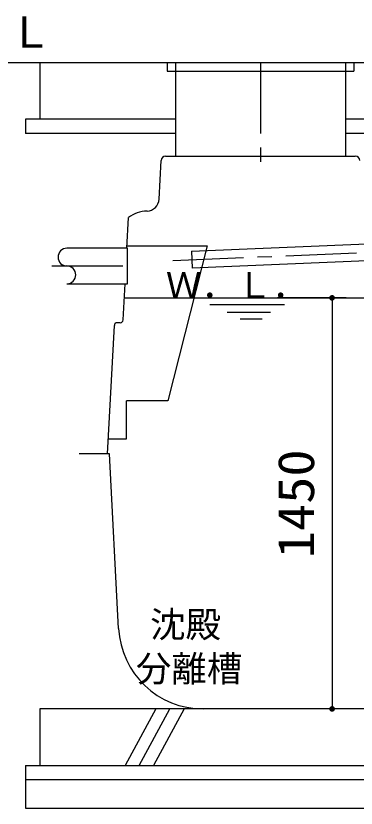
# Model space of a CAD drawing. Units: millimetres, scale not verified. Extents: x -14850 to 14850, y -10500 to 10500.
# Drawn here: x -10327 to -9124, y -6295 to -3500 of the extents above; entities that cross this region are included whole.
import ezdxf
from ezdxf.enums import TextEntityAlignment as Align

# ---------------------------------------------------------------- set-up
doc = ezdxf.new("R2010")
doc.units = ezdxf.units.MM
doc.header["$LTSCALE"] = 50
doc.linetypes.add('CHAIN1', pattern=[8, 5, -1, 1, -1])
for name, color, linetype, lineweight in [('0-0_空気管', 3, 'Continuous', 25), ('0-1_機器', 3, 'Continuous', 25), ('0-4_製作', 5, 'Continuous', 25)]:
    doc.layers.add(name, color=color, linetype=linetype, lineweight=lineweight)
doc.styles.add('ＭＳ ゴシック', font='')
doc.styles.get('ＭＳ ゴシック').set_extended_font_data('MS Gothic')

msp = doc.modelspace()

# ---------------------------------------------------------------- linework, layer by layer
at = {"layer": '0-0_空気管', "linetype": 'CHAIN1'}
for p, q in [((-9462.5, -3665.19), (-9462.5, -4060.77)), ((-9772.5, -4363.19), (-7412, -4266.19)), ((-10199.06, -4382.69), (-9913.51, -4382.69))]:
    msp.add_line(p, q, dxfattribs=at)
at = {"layer": '0-0_空気管'}
for p, q in [((-9797.51, -3995.19), (-9127.49, -3995.19)), ((-9820.68, -4147.51), (-9813.49, -4010.36)), ((-9934.51, -4320.19), (-9928.84, -4212.05)), ((-9706.01, -4330.44), (-8392.68, -4276.47)), ((-9934.03, -4311.19), (-9651.21, -4311.19)), ((-9651.21, -4311.19), (-9789.76, -4858.19)), ((-9706.01, -4330.44), (-9703.54, -4390.39)), ((-8390.22, -4336.42), (-9703.54, -4390.39)), ((-10146.29, -4445.19), (-9932.67, -4445.19)), ((-9947.77, -4573.22), (-9941.06, -4445.19)), ((-9943.68, -4495.19), (-7197.12, -4495.19)), ((-9378.01, -4520.19), (-9641.4, -4520.19)), ((-9579.88, -4545.19), (-9427.04, -4545.19)), ((-9957.75, -4582.69), (-9968.77, -4582.69)), ((-9456.84, -4570.19), (-9534.7, -4570.19)), ((-10002.5, -5045.19), (-9978.76, -4592.17)), ((-9789.76, -4858.19), (-9935.78, -4858.19)), ((-9935.78, -4992.19), (-9935.78, -4858.19)), ((-9999.77, -4992.19), (-9935.78, -4992.19)), ((-9996.24, -5045.19), (-10102.5, -5045.19)), ((-9963.97, -5660.89), (-9996.24, -5045.19)), ((-8949.86, -5945.19), (-9664.38, -5945.19))]:
    msp.add_line(p, q, dxfattribs=at)
msp.add_lwpolyline([(-9932.67, -4445.19), (-9932.67, -4320.19), (-10146.29, -4320.19)], dxfattribs=at)
for centre, radius, start, end in [((-9797.51, -4011.19), 16, 90, 177), ((-9127.49, -4011.19), 16, 2.99998, 90), ((-9864.62, -4145.2), 44, 272.03029, 357), ((-9863.06, -4295.19), 106.02, 90, 128.35054), ((-10146.29, -4351.44), 31.25, 90, 270), ((-10146.29, -4413.94), 31.25, 270, 90), ((-9968.77, -4592.69), 10, 90, 177), ((-9957.75, -4572.69), 10, 270, 357), ((-9664.38, -5645.19), 300, 182.99998, 270)]:
    msp.add_arc(centre, radius, start, end, dxfattribs=at)
at = {"layer": '0-1_機器', "color": 2}
for p, q in [((-10713.23, -3665.19), (-5738.95, -3665.19)), ((-10242.5, -3665.19), (-10242.5, -3865.19)), ((-9792.5, -3665.19), (-9792.5, -3695.19)), ((-9762.5, -3665.19), (-9762.5, -3995.19)), ((-9162.5, -3665.19), (-9162.5, -3995.19)), ((-9132.5, -3665.19), (-9132.5, -3695.19)), ((-9792.5, -3695.19), (-9132.5, -3695.19)), ((-10292.5, -3865.19), (-10292.5, -3915.19)), ((-9762.5, -3865.19), (-10292.5, -3865.19)), ((-8557.5, -3865.19), (-9162.5, -3865.19)), ((-9762.5, -3915.19), (-10292.5, -3915.19)), ((-8557.5, -3915.19), (-9162.5, -3915.19)), ((-10242.5, -5945.19), (-10242.5, -6145.19)), ((-6042.5, -5945.19), (-10242.5, -5945.19)), ((-9832.44, -5945.19), (-9940.7, -6145.19)), ((-9890.7, -6145.19), (-9782.44, -5945.19)), ((-9732.44, -5945.19), (-9840.7, -6145.19)), ((-10292.5, -6145.19), (-5992.5, -6145.19)), ((-10292.5, -6145.19), (-10292.5, -6295.19)), ((-5992.5, -6195.19), (-10292.5, -6195.19)), ((-10292.5, -6295.19), (-5992.5, -6295.19))]:
    msp.add_line(p, q, dxfattribs=at)
at = {"layer": '0-4_製作', "color": 2}
for p, q in [((-9159.59, -4495.19), (-9402.65, -4495.19)), ((-9209.59, -4495.19), (-9209.59, -5945.19)), ((-9159.59, -5945.19), (-9402.65, -5945.19))]:
    msp.add_line(p, q, dxfattribs=at)
at = {"layer": '0-4_製作'}
for points in [[(-9219.58, -4494.57), (-9209.59, -4495.19), (-9219.59, -4495.19)], [(-9219.59, -4495.19), (-9215.97, -4502.9), (-9219.52, -4496.45)], [(-9219.59, -4495.19), (-9214.95, -4503.64), (-9215.97, -4502.9)], [(-9209.59, -4495.19), (-9214.95, -4503.64), (-9219.59, -4495.19)], [(-9219.42, -4493.32), (-9209.59, -4495.19), (-9219.58, -4494.57)], [(-9219.52, -4496.45), (-9216.88, -4502.04), (-9219.28, -4497.68)], [(-9219.52, -4496.45), (-9215.97, -4502.9), (-9216.88, -4502.04)], [(-9219.11, -4492.1), (-9209.59, -4495.19), (-9219.42, -4493.32)], [(-9219.28, -4497.68), (-9217.68, -4501.07), (-9218.89, -4498.88)], [(-9219.28, -4497.68), (-9216.88, -4502.04), (-9217.68, -4501.07)], [(-9218.64, -4490.94), (-9209.59, -4495.19), (-9219.11, -4492.1)], [(-9218.89, -4498.88), (-9217.68, -4501.07), (-9218.36, -4500.01)], [(-9218.04, -4489.84), (-9209.59, -4495.19), (-9218.64, -4490.94)], [(-9217.3, -4488.82), (-9209.59, -4495.19), (-9218.04, -4489.84)], [(-9216.44, -4487.9), (-9209.59, -4495.19), (-9217.3, -4488.82)], [(-9215.47, -4487.1), (-9209.59, -4495.19), (-9216.44, -4487.9)], [(-9214.41, -4486.43), (-9209.59, -4495.19), (-9215.47, -4487.1)], [(-9209.59, -4495.19), (-9213.85, -4504.24), (-9214.95, -4503.64)], [(-9213.28, -4485.9), (-9209.59, -4495.19), (-9214.41, -4486.43)], [(-9209.59, -4495.19), (-9212.68, -4504.7), (-9213.85, -4504.24)], [(-9213.28, -4485.9), (-9209.59, -4485.19), (-9209.59, -4495.19)], [(-9212.08, -4485.51), (-9209.59, -4485.19), (-9213.28, -4485.9)], [(-9209.59, -4495.19), (-9211.47, -4505.02), (-9212.68, -4504.7)], [(-9210.85, -4485.27), (-9209.59, -4485.19), (-9212.08, -4485.51)], [(-9209.59, -4495.19), (-9210.22, -4505.17), (-9211.47, -4505.02)], [(-9209.59, -4495.19), (-9209.59, -4505.19), (-9210.22, -4505.17)], [(-9209.59, -4485.19), (-9199.59, -4495.19), (-9209.59, -4495.19)], [(-9208.97, -4485.21), (-9199.59, -4495.19), (-9209.59, -4485.19)], [(-9209.59, -4495.19), (-9208.34, -4505.12), (-9209.59, -4505.19)], [(-9209.59, -4495.19), (-9207.11, -4504.88), (-9208.34, -4505.12)], [(-9209.59, -4495.19), (-9205.91, -4504.49), (-9207.11, -4504.88)], [(-9209.59, -4495.19), (-9204.78, -4503.96), (-9205.91, -4504.49)], [(-9199.59, -4495.19), (-9204.78, -4503.96), (-9209.59, -4495.19)], [(-9207.72, -4485.37), (-9199.59, -4495.19), (-9208.97, -4485.21)], [(-9206.5, -4485.68), (-9199.59, -4495.19), (-9207.72, -4485.37)], [(-9205.34, -4486.15), (-9199.59, -4495.19), (-9206.5, -4485.68)], [(-9204.24, -4486.75), (-9199.59, -4495.19), (-9205.34, -4486.15)], [(-9199.59, -4495.19), (-9203.72, -4503.28), (-9204.78, -4503.96)], [(-9203.22, -4487.49), (-9199.59, -4495.19), (-9204.24, -4486.75)], [(-9199.59, -4495.19), (-9202.75, -4502.48), (-9203.72, -4503.28)], [(-9203.22, -4487.49), (-9199.67, -4493.94), (-9199.59, -4495.19)], [(-9202.31, -4488.35), (-9199.67, -4493.94), (-9203.22, -4487.49)], [(-9199.59, -4495.19), (-9201.89, -4501.57), (-9202.75, -4502.48)], [(-9202.31, -4488.35), (-9199.91, -4492.71), (-9199.67, -4493.94)], [(-9201.5, -4489.32), (-9199.91, -4492.71), (-9202.31, -4488.35)], [(-9199.59, -4495.19), (-9201.15, -4500.55), (-9201.89, -4501.57)], [(-9201.5, -4489.32), (-9200.3, -4491.51), (-9199.91, -4492.71)], [(-9200.83, -4490.38), (-9200.3, -4491.51), (-9201.5, -4489.32)], [(-9199.59, -4495.19), (-9200.55, -4499.45), (-9201.15, -4500.55)], [(-9199.59, -4495.19), (-9200.08, -4498.28), (-9200.55, -4499.45)], [(-9199.59, -4495.19), (-9199.77, -4497.07), (-9200.08, -4498.28)], [(-9199.59, -4495.19), (-9199.61, -4495.82), (-9199.77, -4497.07)], [(-9219.58, -5944.57), (-9209.59, -5945.19), (-9219.59, -5945.19)], [(-9219.59, -5945.19), (-9213.85, -5954.24), (-9219.52, -5946.45)], [(-9219.59, -5945.19), (-9212.68, -5954.7), (-9213.85, -5954.24)], [(-9209.59, -5945.19), (-9212.68, -5954.7), (-9219.59, -5945.19)], [(-9219.42, -5943.32), (-9209.59, -5945.19), (-9219.58, -5944.57)], [(-9219.52, -5946.45), (-9214.95, -5953.64), (-9219.28, -5947.68)], [(-9219.52, -5946.45), (-9213.85, -5954.24), (-9214.95, -5953.64)], [(-9219.11, -5942.1), (-9209.59, -5945.19), (-9219.42, -5943.32)], [(-9219.28, -5947.68), (-9215.97, -5952.9), (-9218.89, -5948.88)], [(-9219.28, -5947.68), (-9214.95, -5953.64), (-9215.97, -5952.9)], [(-9218.64, -5940.94), (-9209.59, -5945.19), (-9219.11, -5942.1)], [(-9218.89, -5948.88), (-9216.88, -5952.04), (-9218.36, -5950.01)], [(-9218.89, -5948.88), (-9215.97, -5952.9), (-9216.88, -5952.04)], [(-9218.04, -5939.84), (-9209.59, -5945.19), (-9218.64, -5940.94)], [(-9218.36, -5950.01), (-9216.88, -5952.04), (-9217.68, -5951.07)], [(-9217.3, -5938.82), (-9209.59, -5945.19), (-9218.04, -5939.84)], [(-9216.44, -5937.9), (-9209.59, -5945.19), (-9217.3, -5938.82)], [(-9215.47, -5937.1), (-9209.59, -5945.19), (-9216.44, -5937.9)], [(-9214.41, -5936.43), (-9209.59, -5945.19), (-9215.47, -5937.1)], [(-9214.41, -5936.43), (-9209.59, -5935.19), (-9209.59, -5945.19)], [(-9213.28, -5935.9), (-9209.59, -5935.19), (-9214.41, -5936.43)], [(-9212.08, -5935.51), (-9209.59, -5935.19), (-9213.28, -5935.9)], [(-9209.59, -5945.19), (-9211.47, -5955.02), (-9212.68, -5954.7)], [(-9210.85, -5935.27), (-9209.59, -5935.19), (-9212.08, -5935.51)], [(-9209.59, -5945.19), (-9210.22, -5955.17), (-9211.47, -5955.02)], [(-9209.59, -5945.19), (-9209.59, -5955.19), (-9210.22, -5955.17)], [(-9209.59, -5935.19), (-9199.59, -5945.19), (-9209.59, -5945.19)], [(-9208.97, -5935.21), (-9199.59, -5945.19), (-9209.59, -5935.19)], [(-9209.59, -5945.19), (-9208.34, -5955.11), (-9209.59, -5955.19)], [(-9209.59, -5945.19), (-9207.11, -5954.88), (-9208.34, -5955.11)], [(-9209.59, -5945.19), (-9205.91, -5954.49), (-9207.11, -5954.88)], [(-9209.59, -5945.19), (-9204.78, -5953.96), (-9205.91, -5954.49)], [(-9209.59, -5945.19), (-9203.72, -5953.28), (-9204.78, -5953.96)], [(-9199.59, -5945.19), (-9203.72, -5953.28), (-9209.59, -5945.19)], [(-9207.72, -5935.37), (-9199.59, -5945.19), (-9208.97, -5935.21)], [(-9206.5, -5935.68), (-9199.59, -5945.19), (-9207.72, -5935.37)], [(-9205.34, -5936.15), (-9199.59, -5945.19), (-9206.5, -5935.68)], [(-9205.34, -5936.15), (-9199.67, -5943.94), (-9199.59, -5945.19)], [(-9204.24, -5936.75), (-9199.67, -5943.94), (-9205.34, -5936.15)], [(-9204.24, -5936.75), (-9199.91, -5942.71), (-9199.67, -5943.94)], [(-9203.22, -5937.49), (-9199.91, -5942.71), (-9204.24, -5936.75)], [(-9199.59, -5945.19), (-9202.75, -5952.48), (-9203.72, -5953.28)], [(-9203.22, -5937.49), (-9200.3, -5941.51), (-9199.91, -5942.71)], [(-9202.31, -5938.35), (-9200.3, -5941.51), (-9203.22, -5937.49)], [(-9199.59, -5945.19), (-9201.89, -5951.57), (-9202.75, -5952.48)], [(-9202.31, -5938.35), (-9200.83, -5940.38), (-9200.3, -5941.51)], [(-9201.5, -5939.32), (-9200.83, -5940.38), (-9202.31, -5938.35)], [(-9199.59, -5945.19), (-9201.15, -5950.55), (-9201.89, -5951.57)], [(-9199.59, -5945.19), (-9200.55, -5949.45), (-9201.15, -5950.55)], [(-9199.59, -5945.19), (-9200.08, -5948.28), (-9200.55, -5949.45)], [(-9199.59, -5945.19), (-9199.77, -5947.07), (-9200.08, -5948.28)], [(-9199.59, -5945.19), (-9199.61, -5945.82), (-9199.77, -5947.07)]]:
    msp.add_solid(points, dxfattribs=at)

# ---------------------------------------------------------------- texts
at = {"layer": '0-0_空気管', "color": 4, "style": 'ＭＳ ゴシック'}
msp.add_text('Ｇ．Ｌ', height=110, rotation=0.002, dxfattribs=at).set_placement((-10648.97, -3645.43), align=Align.BOTTOM_LEFT)
for s, p in [('Ｗ．Ｌ．', (-9796.77, -4523.42)), ('沈殿', (-9852.47, -5720.56)), ('分離槽', (-9902.47, -5876.56))]:
    msp.add_text(s, height=91.79, dxfattribs=at).set_placement(p, align=Align.BOTTOM_LEFT)
at = {"layer": '0-4_製作', "color": 4, "style": 'ＭＳ ゴシック', "width": 1.1}
msp.add_text('1450', height=128.4, rotation=90, dxfattribs=at).set_placement((-9234.59, -5413.94), align=Align.BOTTOM_LEFT)

doc.saveas('drawing.dxf')
